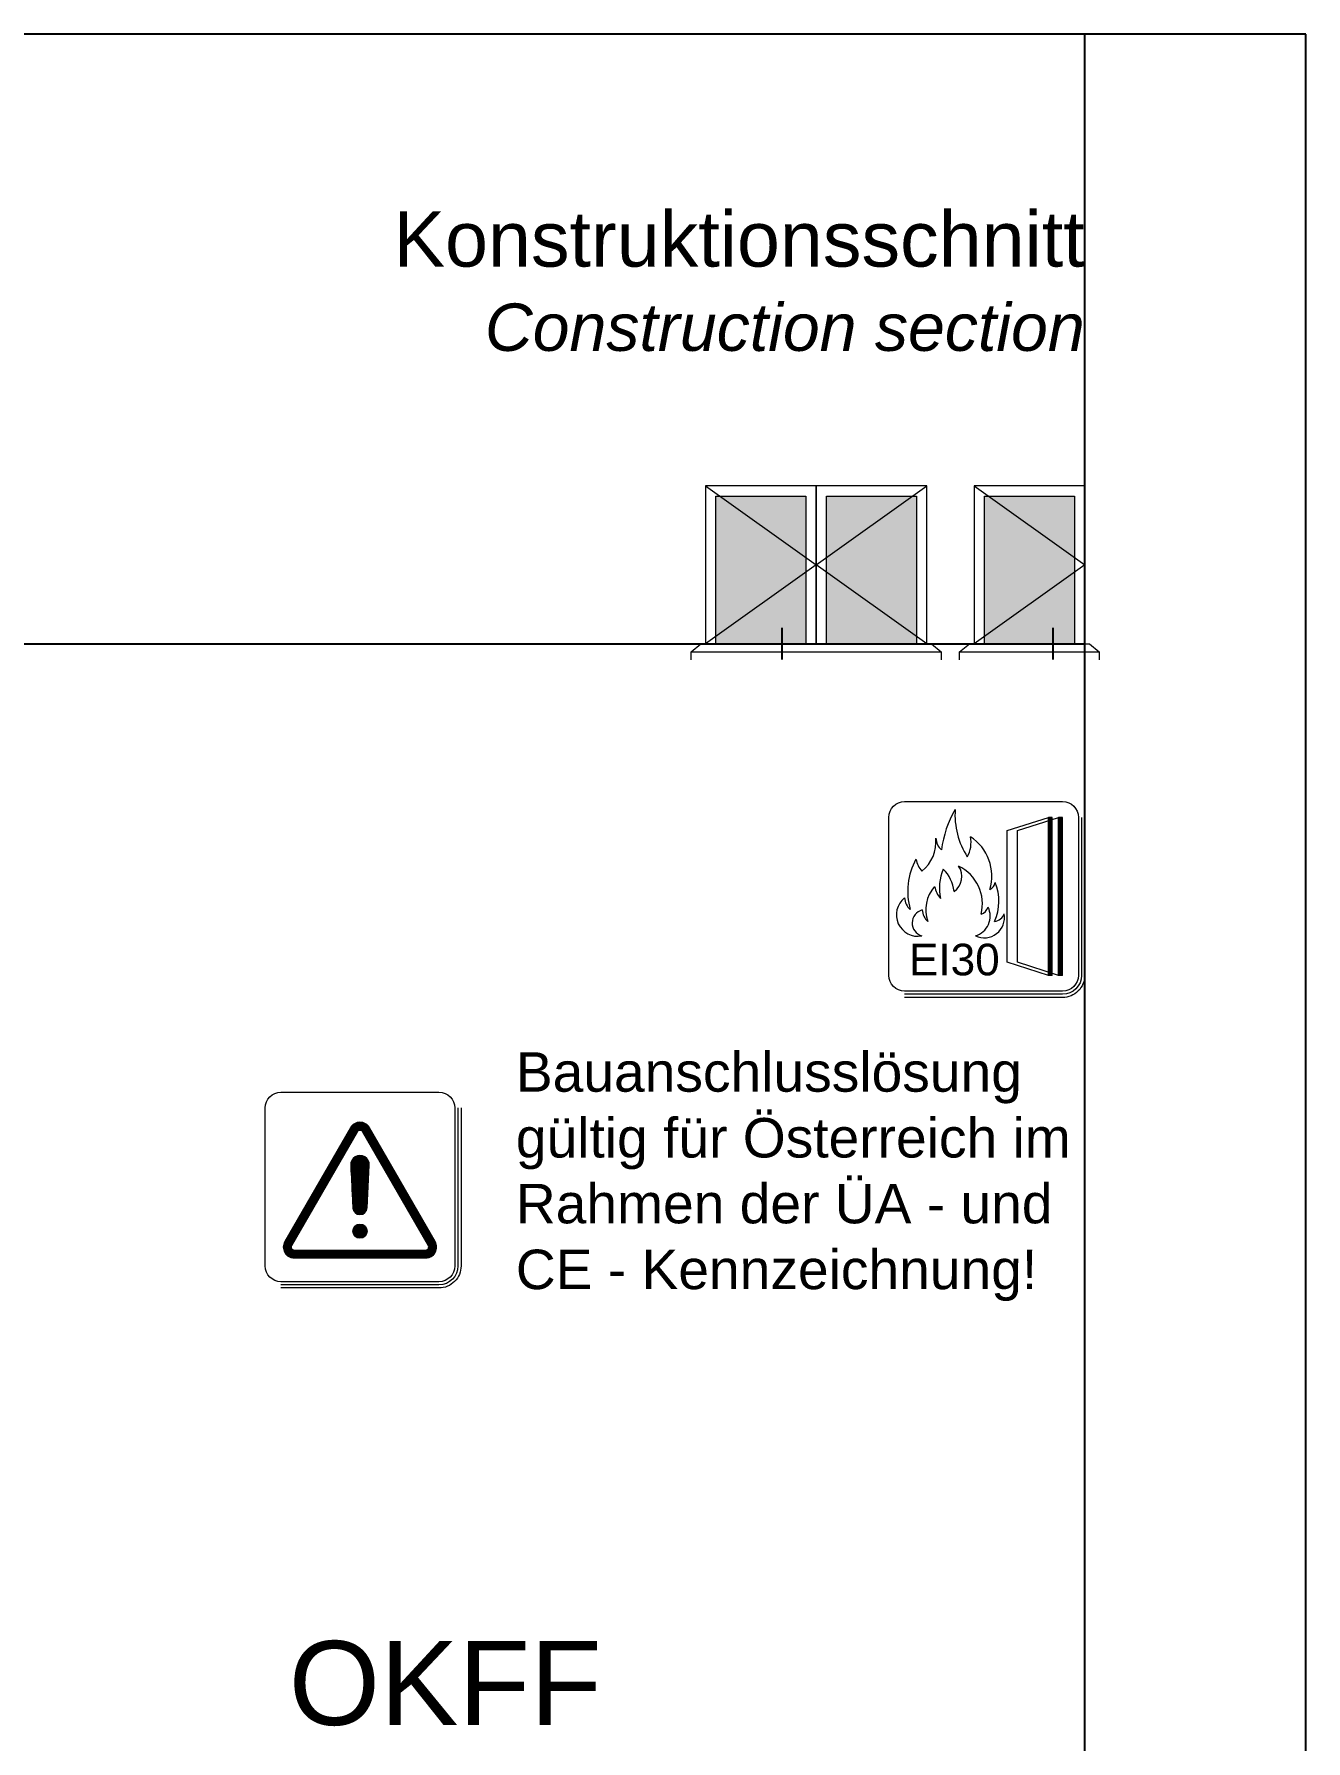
# Model space of a CAD drawing. Extents: x -1012 to 118, y -731 to -87.
# Drawn here: x -882.4 to -801.9, y -194.7 to -86.6 of the extents above; entities that cross this region are included whole.
import ezdxf

# ---------------------------------------------------------------- set-up
doc = ezdxf.new("R2010")
doc.units = 0
for name, color, linetype, lineweight in [('AM_0', 7, 'Continuous', 50), ('Cont2', 2, 'Continuous', 25), ('Cont3', 70, 'Continuous', 18), ('Cont4', 10, 'Continuous', 13)]:
    doc.layers.add(name, color=color, linetype=linetype, lineweight=lineweight)
doc.layers.add('BOUND_EXT', color=30, linetype='Continuous', plot=False)
doc.layers.add('BOUND_INT', color=30, linetype='Continuous', plot=False)
doc.layers.add('TEXT-DE', color=7, linetype='Continuous')
doc.layers.add('WBC-GER-ENG', color=7, linetype='Continuous')
doc.styles.add('ARIAL', font='arial.ttf')
doc.styles.add('SWISS', font='swiss.ttf')
doc.styles.add('SWISSB', font='swissb.ttf')
doc.styles.add('SWISSL', font='swissl.ttf')

# ---------------------------------------------------------------- blocks, each defined once
blk = doc.blocks.new('$$_IN')
at = {"layer": 'BOUND_INT'}
for p, q in [((196, 0), (196, 297)), ((14, 258.3999997739422), (196, 258.3999997739422))]:
    blk.add_line(p, q, dxfattribs=at)
blk = doc.blocks.new('$$_EX')
at = {"layer": 'BOUND_EXT'}
for p, q in [((210, 297), (0, 297)), ((210, 0), (210, 297))]:
    blk.add_line(p, q, dxfattribs=at)
blk = doc.blocks.new('Symbol54')
at = {"layer": 'Cont3'}
blk.add_lwpolyline([(0.9999999999999964, 0.3999999999999986, -0.4142135623730951), (-3.552713678800501e-15, 1.399999999999999), (-3.552713678800501e-15, 11.4, -0.4142135623730951), (0.9999999999999964, 12.4), (11, 12.4, -0.4142135623730951), (12, 11.4), (12, 1.399999999999999, -0.4142135623730951), (11, 0.3999999999999986)], format="xyb", close=True, dxfattribs=at)
for points in [[(12.40000000000001, 11.4), (12.40000000000001, 1.399999999999999, -0.4142135623730955), (11, 0), (0.9999999999999964, 0)], [(12.2, 11.4), (12.2, 1.399999999999999, -0.4142135623730956), (11, 0.1999999999999957), (0.9999999999999964, 0.1999999999999957)]]:
    blk.add_lwpolyline(points, format="xyb", dxfattribs=at)
at = {"layer": 'Cont4'}
for points in [[(10.1, 1.399999999999999), (7.500000000000002, 2.230642496536479), (7.500000000000002, 10.56935750346352), (10.1, 11.4)], [(10.75, 1.399999999999999), (8.15, 2.230642496536479), (8.15, 10.56935750346352), (10.75, 11.4)], [(10.1, 1.399999999999999), (10.1, 11.4)], [(10.35, 11.4), (10.1, 11.4)], [(10.165, 1.399999999999999), (10.165, 11.4)], [(10.225, 1.399999999999999), (10.225, 11.4)], [(10.285, 1.399999999999999), (10.285, 11.4)], [(10.35, 1.399999999999999), (10.35, 11.4)], [(10.75, 1.399999999999999), (10.75, 11.4)], [(11, 11.4), (10.75, 11.4)], [(10.815, 1.399999999999999), (10.815, 11.4)], [(10.875, 1.399999999999999), (10.875, 11.4)], [(10.935, 1.399999999999999), (10.935, 11.4)], [(11, 1.399999999999999), (11, 11.4)], [(10.35, 1.399999999999999), (10.1, 1.399999999999999)], [(11, 1.399999999999999), (10.75, 1.399999999999999)]]:
    blk.add_lwpolyline(points, dxfattribs=at)
for centre, radius, start, end in [((9.819770809872422, 8.584685138631277), 6.524809314110754, 149.4620415663655, 173.264096918221), ((9.189872073553065, 11.58191716554451), 5, 176.3525761546091, 212.4377811647161), ((0.5847787276711687, 9.86720899983146), 2.40465485115203, 309.0589813069448, 5.076817817874327), ((3.9792388897572, 10.11900821960628), 1, 182.2355735511872, 230.2649111881905), ((3.331841369422037, 9.811587286027788), 1.874714666017858, 330.9053438782083, 11.33333782075143), ((3.547194354236908, 7.683357927078333), 2.977703780466006, 343.3465318596465, 56.97632122665035), ((5.419139593920396, 6.720852121443131), 4.219132001770276, 151.2532098066401, 195.8291574359257), ((3.311195772866807, 9.084939191585942), 1.626065266110054, 191.8869549961277, 221.8526711788703), ((6.35190364854176, 6.936240765531524), 3.143321298178122, 157.8770691146185, 192.2369094481547), ((1.934945171143428, 6.509654019921254), 2.20417880704361, 5.215023405541149, 46.93568776235634), ((3.457484808263803, 7.662254289194696), 1.165789395390808, 305.2310717429799, 34.34719287485403), ((3.241122245308154, 5.907050757636292), 2.685531010197217, 346.2777191806111, 63.9615760901037), ((4.506648641173662, 5.569754556881069), 2.164377901724281, 137.9289323378061, 200.550129050139), ((4.491195772866859, 7.354939191585873), 1.626065266110053, 191.8869549961277, 221.8526711788703), ((6.103787186756389, 7.407249681117007), 0.6488137059887928, 297.1644022534149, 348.6894511119648), ((3.858192628092493, 6.096533453201808), 3.115350188368482, 335.8104915420718, 22.32639526177458), ((1.837383158109709, 5.232717572415215), 1.356577433734272, 128.1175103138281, 280.7618738540123), ((1.999238889757222, 6.339008219606299), 1, 182.2355735511872, 230.2649111881905), ((2.327999372461722, 4.716021260239363), 0.8498262778485971, 104.1673653194823, 253.7851329673952), ((3.119238889757225, 5.579008219606303), 1, 182.2355735511872, 230.2649111881905), ((5.110914063843521, 5.152839705748838), 1.308401484337687, 286.7573047046398, 25.68834208381688), ((5.544105425480324, 6.00920802841924), 0.8, 292.480452896831, 338.8070385315199), ((6.039995357823944, 5.05824237136889), 1.282988093984133, 244.5245124219999, 10.86136512629536), ((6.63679303398032, 5.514008707523906), 0.6968810563304475, 275.2038668097097, 342.1157496984708)]:
    blk.add_arc(centre, radius, start, end, dxfattribs=at)
at = {"layer": 'Cont4', "color": 1, "style": 'SWISS'}
blk.add_text('EI30', height=2, dxfattribs=at).set_placement((1.274682502981828, 1.4))
blk = doc.blocks.new('Opening WICSTYLE 02a')
at = {"layer": 'Cont3'}
h = blk.add_hatch(color=256, dxfattribs=at)
h.set_gradient(color1=(173, 173, 173), rotation=135, one_color=1, tint=1, name='CURVED')
h.paths.add_polyline_path([(195.35, 267.7489999999999), (189.9107000000001, 267.7489999999999), (195.35, 263.8637857142857)], flags=17)
h.paths.add_polyline_path([(189.9107, 267.7489999999999), (189.6507, 267.7489999999999), (189.6507, 258.8642857142856), (195.35, 262.9352142857143), (195.35, 263.8637857142857)])
h.paths.add_polyline_path([(195.35, 262.9352142857143), (189.6507, 258.8642857142857), (189.6507, 258.4), (195.35, 258.4)])
for points in [[(196, 258.4), (196, 268.3989999999999), (189.0007, 268.3989999999999), (189.0007, 258.4)], [(189.6507, 258.4), (189.6507, 267.7489999999999), (195.35, 267.7489999999999), (195.35, 258.4)]]:
    blk.add_lwpolyline(points, dxfattribs=at)
at = {"layer": 'Cont4'}
for p, q in [((189.0007, 268.3989999999999), (196, 263.3995)), ((196, 263.3995), (189.0007, 258.4))]:
    blk.add_line(p, q, dxfattribs=at)
for points in [[(188.0842802245982, 257.8827623938099), (188.7007, 258.4), (196.3, 258.4), (196.9164197754018, 257.8827623938099)], [(188.0842802245982, 257.3827623938099), (188.0842802245982, 257.8827623938099), (196.9164197754018, 257.8827623938099), (196.9164197754018, 257.3827623938099)]]:
    blk.add_lwpolyline(points, dxfattribs=at)
blk = doc.blocks.new('Opening WICSTYLE 08a')
at = {"layer": 'AM_0'}
h = blk.add_hatch(color=256, dxfattribs=at)
h.set_gradient(color1=(173, 173, 173), rotation=135, one_color=1, tint=1, name='CURVED')
h.paths.add_polyline_path([(188.3507, 267.7489999999999), (182.6514000000001, 267.7489999999999), (182.6514000000001, 258.4), (188.3507, 258.4)])
h = blk.add_hatch(color=256, dxfattribs=at)
h.set_gradient(color1=(173, 173, 173), rotation=135, one_color=1, tint=1, name='CURVED')
h.paths.add_polyline_path([(195.35, 267.7489999999999), (189.6507, 267.7489999999999), (189.6507, 258.4), (195.35, 258.4)])
at = {"layer": 'Cont3'}
for points in [[(189.0007, 258.4), (189.0007, 268.3989999999999), (182.0014, 268.3989999999999), (182.0014, 258.4)], [(196, 258.4), (196, 268.3989999999999), (189.0007, 268.3989999999999), (189.0007, 258.4)], [(182.6514000000001, 258.4), (182.6514000000001, 267.7489999999999), (188.3507, 267.7489999999999), (188.3507, 258.4)], [(189.6507, 258.4), (189.6507, 267.7489999999999), (195.35, 267.7489999999999), (195.35, 258.4)]]:
    blk.add_lwpolyline(points, dxfattribs=at)
at = {"layer": 'Cont4'}
for p, q in [((182.0014, 268.3989999999999), (189.0007, 263.3994999999999)), ((189.0007, 263.3994999999999), (196, 268.3989999999999)), ((189.0007, 263.3994999999999), (182.0014, 258.4)), ((196, 258.4), (189.0007, 263.3994999999999))]:
    blk.add_line(p, q, dxfattribs=at)
for points in [[(181.0849802245982, 257.8827623938099), (181.7014, 258.4), (189.0007, 258.4)], [(189.0007, 258.4), (196.3, 258.4), (196.9164197754018, 257.8827623938099)], [(181.0849802245982, 257.3827623938099), (181.0849802245982, 257.8827623938099), (189.9171197754019, 257.8827623938099)], [(188.0842802245982, 257.8827623938099), (196.9164197754018, 257.8827623938099), (196.9164197754018, 257.3827623938099)]]:
    blk.add_lwpolyline(points, dxfattribs=at)
blk = doc.blocks.new('Linie Konstruktionsschnitt')
at = {"layer": 'Cont2'}
blk.add_line((-6.123233995736766e-17, -1), (6.123233995736766e-17, 1), dxfattribs=at)
blk = doc.blocks.new('*X126')
for p, q in [((5.166174210198698, 9.75), (5.743524479418063, 9.75)), ((5.202258602030485, 9.8125), (5.77960887124985, 9.8125)), ((5.23834299386227, 9.875), (5.815693263081635, 9.875)), ((5.274427385694056, 9.9375), (5.860453178277441, 9.9375)), ((5.310511777525843, 10), (6.689488224222065, 10)), ((5.346596169357629, 10.0625), (6.653403832405458, 10.0625)), ((5.382680561189416, 10.125), (6.617319440588851, 10.125)), ((5.420916558947335, 10.1875), (6.579083442835604, 10.1875)), ((5.46870680312344, 10.25), (6.531293198659498, 10.25)), ((5.529473921640498, 10.3125), (6.47052608014244, 10.3125)), ((5.609225615195575, 10.375), (6.390774386587363, 10.375)), ((5.723952994429315, 10.4375), (6.276047007353624, 10.4375)), ((6.139546823505497, 9.9375), (6.725572616038672, 9.9375)), ((6.184306738696633, 9.875), (6.761657007855279, 9.875)), ((6.22039113051324, 9.8125), (6.797741399671886, 9.8125)), ((6.256475522329847, 9.75), (6.833825791488493, 9.75)), ((4.552739549058331, 8.6875), (5.130089818277696, 8.6875)), ((4.588823940890117, 8.75), (5.166174210109483, 8.75)), ((4.624908332721904, 8.8125), (5.202258601941269, 8.8125)), ((4.66099272455369, 8.875), (5.238342993773055, 8.875)), ((4.697077116385477, 8.9375), (5.274427385604842, 8.9375)), ((4.733161508217263, 9), (5.310511777436628, 9)), ((4.769245900049049, 9.0625), (5.346596169268414, 9.0625)), ((4.805330291880836, 9.125), (5.382680561100201, 9.125)), ((4.841414683712622, 9.1875), (5.418764952931987, 9.1875)), ((4.877499075544408, 9.25), (5.454849344763772, 9.25)), ((4.913583467376194, 9.3125), (5.490933736595559, 9.3125)), ((4.94966785920798, 9.375), (5.527018128427345, 9.375)), ((4.985752251039766, 9.4375), (5.563102520259132, 9.4375)), ((5.021836642871553, 9.5), (5.599186912090918, 9.5)), ((5.057921034703339, 9.5625), (5.635271303922704, 9.5625)), ((5.094005426535126, 9.625), (5.671355695754491, 9.625)), ((5.130089818366912, 9.6875), (5.707440087586277, 9.6875)), ((6.292559914146453, 9.6875), (6.8699101833051, 9.6875)), ((6.328644305963061, 9.625), (6.905994575121706, 9.625)), ((6.364728697779667, 9.5625), (6.942078966938314, 9.5625)), ((6.400813089596275, 9.5), (6.97816335875492, 9.5)), ((6.436897481412881, 9.4375), (7.014247750571528, 9.4375)), ((6.472981873229488, 9.375), (7.050332142388134, 9.375)), ((6.509066265046095, 9.3125), (7.086416534204742, 9.3125)), ((6.545150656862702, 9.25), (7.122500926021348, 9.25)), ((6.581235048679309, 9.1875), (7.158585317837955, 9.1875)), ((6.617319440495915, 9.125), (7.194669709654562, 9.125)), ((6.653403832312523, 9.0625), (7.230754101471169, 9.0625)), ((6.689488224129129, 9), (7.266838493287776, 9)), ((6.725572615945737, 8.9375), (7.302922885104383, 8.9375)), ((6.761657007762343, 8.875), (7.33900727692099, 8.875)), ((6.797741399578951, 8.8125), (7.375091668737597, 8.8125)), ((6.833825791395557, 8.75), (7.411176060554204, 8.75)), ((6.869910183212165, 8.6875), (7.447260452370811, 8.6875)), ((3.939304887917965, 7.625), (4.51665515713733, 7.625)), ((3.975389279749751, 7.6875), (4.552739548969116, 7.6875)), ((4.011473671581538, 7.75), (4.588823940800903, 7.75)), ((4.047558063413324, 7.8125), (4.624908332632689, 7.8125)), ((4.08364245524511, 7.875), (4.660992724464475, 7.875)), ((4.119726847076897, 7.9375), (4.697077116296261, 7.9375)), ((4.155811238908683, 8), (4.733161508128047, 8)), ((4.191895630740469, 8.0625), (4.769245899959834, 8.0625)), ((4.227980022572255, 8.125), (4.80533029179162, 8.125)), ((4.264064414404041, 8.1875), (4.841414683623406, 8.1875)), ((4.300148806235828, 8.25), (4.877499075455193, 8.25)), ((4.336233198067614, 8.3125), (4.913583467286979, 8.3125)), ((4.3723175898994, 8.375), (4.949667859118765, 8.375)), ((4.408401981731187, 8.4375), (4.985752250950552, 8.4375)), ((4.444486373562973, 8.5), (5.021836642782338, 8.5)), ((4.480570765394759, 8.5625), (5.057921034614123, 8.5625)), ((4.516655157226546, 8.625), (5.09400542644591, 8.625)), ((6.905994575028771, 8.625), (7.483344844187418, 8.625)), ((6.942078966845378, 8.5625), (7.519429236004025, 8.5625)), ((6.978163358661985, 8.5), (7.555513627820631, 8.5)), ((7.014247750478592, 8.4375), (7.591598019637239, 8.4375)), ((7.050332142295199, 8.375), (7.627682411453845, 8.375)), ((7.086416534111806, 8.3125), (7.663766803270453, 8.3125)), ((7.122500925928413, 8.25), (7.699851195087059, 8.25)), ((7.15858531774502, 8.1875), (7.735935586903667, 8.1875)), ((7.194669709561627, 8.125), (7.772019978720273, 8.125)), ((7.230754101378234, 8.0625), (7.80810437053688, 8.0625)), ((7.26683849319484, 8), (7.844188762353487, 8)), ((7.302922885011448, 7.9375), (7.880273154170094, 7.9375)), ((7.339007276828054, 7.875), (7.916357545986701, 7.875)), ((7.375091668644662, 7.8125), (7.952441937803308, 7.8125)), ((7.411176060461268, 7.75), (7.988526329619915, 7.75)), ((7.447260452277876, 7.6875), (8.024610721436522, 7.6875)), ((7.483344844094482, 7.625), (8.060695113253129, 7.625)), ((3.289785834945812, 6.5), (3.867136104165177, 6.5)), ((3.325870226777599, 6.5625), (3.903220495996963, 6.5625)), ((3.361954618609385, 6.625), (3.93930488782875, 6.625)), ((3.398039010441171, 6.6875), (3.975389279660536, 6.6875)), ((3.434123402272958, 6.75), (4.011473671492322, 6.75)), ((3.470207794104744, 6.8125), (4.047558063324108, 6.8125)), ((3.50629218593653, 6.875), (4.083642455155895, 6.875)), ((3.542376577768316, 6.9375), (4.119726846987681, 6.9375)), ((3.578460969600103, 7), (4.155811238819467, 7)), ((3.614545361431889, 7.0625), (4.191895630651254, 7.0625)), ((3.650629753263675, 7.125), (4.22798002248304, 7.125)), ((3.686714145095461, 7.1875), (4.264064414314826, 7.1875)), ((3.722798536927248, 7.25), (4.300148806146613, 7.25)), ((3.758882928759034, 7.3125), (4.336233197978398, 7.3125)), ((3.79496732059082, 7.375), (4.372317589810184, 7.375)), ((3.831051712422606, 7.4375), (4.408401981641971, 7.4375)), ((3.867136104254393, 7.5), (4.444486373473757, 7.5)), ((3.903220496086179, 7.5625), (4.480570765305544, 7.5625)), ((7.519429235911089, 7.5625), (8.096779505069735, 7.5625)), ((7.555513627727696, 7.5), (8.132863896886343, 7.5)), ((7.591598019544303, 7.4375), (8.16894828870295, 7.4375)), ((7.62768241136091, 7.375), (8.205032680519556, 7.375)), ((7.663766803177517, 7.3125), (8.241117072336163, 7.3125)), ((7.699851194994124, 7.25), (8.277201464152771, 7.25)), ((7.735935586810731, 7.1875), (8.313285855969378, 7.1875)), ((7.772019978627338, 7.125), (8.349370247785984, 7.125)), ((7.808104370443945, 7.0625), (8.38545463960259, 7.0625)), ((7.844188762260552, 7), (8.421539031419199, 7)), ((7.880273154077159, 6.9375), (8.457623423235805, 6.9375)), ((7.916357545893765, 6.875), (8.493707815052412, 6.875)), ((7.952441937710373, 6.8125), (8.529792206869018, 6.8125)), ((7.988526329526979, 6.75), (8.565876598685627, 6.75)), ((8.024610721343587, 6.6875), (8.601960990502233, 6.6875)), ((8.060695113160193, 6.625), (8.63804538231884, 6.625)), ((8.0967795049768, 6.5625), (8.674129774135446, 6.5625)), ((8.132863896793408, 6.5), (8.710214165952054, 6.5)), ((2.676351173805446, 5.4375), (3.253701443024811, 5.4375)), ((2.712435565637232, 5.5), (3.289785834856596, 5.5)), ((2.748519957469019, 5.5625), (3.325870226688383, 5.5625)), ((2.784604349300805, 5.625), (3.361954618520169, 5.625)), ((2.820688741132591, 5.6875), (3.398039010351956, 5.6875)), ((2.856773132964377, 5.75), (3.434123402183742, 5.75)), ((2.892857524796164, 5.8125), (3.470207794015528, 5.8125)), ((2.92894191662795, 5.875), (3.506292185847314, 5.875)), ((2.965026308459736, 5.9375), (3.542376577679101, 5.9375)), ((3.001110700291522, 6), (3.578460969510887, 6)), ((3.037195092123309, 6.0625), (3.614545361342673, 6.0625)), ((3.073279483955095, 6.125), (3.650629753174459, 6.125)), ((3.109363875786881, 6.1875), (3.686714145006246, 6.1875)), ((3.145448267618667, 6.25), (3.722798536838032, 6.25)), ((3.181532659450454, 6.3125), (3.758882928669818, 6.3125)), ((3.21761705128224, 6.375), (3.794967320501605, 6.375)), ((3.253701443114026, 6.4375), (3.831051712333391, 6.4375)), ((8.168948288610014, 6.4375), (8.746298557768661, 6.4375)), ((8.205032680426621, 6.375), (8.782382949585267, 6.375)), ((8.241117072243227, 6.3125), (8.818467341401874, 6.3125)), ((8.277201464059836, 6.25), (8.854551733218482, 6.25)), ((8.313285855876442, 6.1875), (8.890636125035089, 6.1875)), ((8.349370247693049, 6.125), (8.926720516851695, 6.125)), ((8.385454639509655, 6.0625), (8.962804908668302, 6.0625)), ((8.421539031326263, 6), (8.99888930048491, 6)), ((8.45762342314287, 5.9375), (9.034973692301516, 5.9375)), ((8.493707814959476, 5.875), (9.071058084118123, 5.875)), ((8.529792206776083, 5.8125), (9.10714247593473, 5.8125)), ((8.565876598592691, 5.75), (9.143226867751338, 5.75)), ((8.601960990409298, 5.6875), (9.179311259567944, 5.6875)), ((8.638045382225904, 5.625), (9.21539565138455, 5.625)), ((8.67412977404251, 5.5625), (9.251480043201157, 5.5625)), ((8.710214165859119, 5.5), (9.287564435017766, 5.5)), ((8.746298557675726, 5.4375), (9.323648826834372, 5.4375)), ((2.06291651266508, 4.375), (2.640266781884444, 4.375)), ((2.099000904496866, 4.4375), (2.67635117371623, 4.4375)), ((2.135085296328652, 4.5), (2.712435565548016, 4.5)), ((2.171169688160438, 4.5625), (2.748519957379802, 4.5625)), ((2.207254079992225, 4.625), (2.784604349211589, 4.625)), ((2.243338471824011, 4.6875), (2.820688741043375, 4.6875)), ((2.279422863655797, 4.75), (2.856773132875162, 4.75)), ((2.315507255487583, 4.8125), (2.892857524706948, 4.8125)), ((2.35159164731937, 4.875), (2.928941916538734, 4.875)), ((2.387676039151156, 4.9375), (2.96502630837052, 4.9375)), ((2.423760430982942, 5), (3.001110700202307, 5)), ((2.459844822814728, 5.0625), (3.037195092034093, 5.0625)), ((2.495929214646515, 5.125), (3.073279483865879, 5.125)), ((2.532013606478301, 5.1875), (3.109363875697665, 5.1875)), ((2.568097998310087, 5.25), (3.145448267529452, 5.25)), ((2.604182390141873, 5.3125), (3.181532659361238, 5.3125)), ((2.64026678197366, 5.375), (3.217617051193024, 5.375)), ((8.782382949492332, 5.375), (9.359733218650979, 5.375)), ((8.818467341308939, 5.3125), (9.395817610467585, 5.3125)), ((8.854551733125547, 5.25), (9.431902002284193, 5.25)), ((8.890636124942153, 5.1875), (9.4679863941008, 5.1875)), ((8.92672051675876, 5.125), (9.504070785917406, 5.125)), ((8.962804908575366, 5.0625), (9.540155177734013, 5.0625)), ((8.998889300391975, 5), (9.576239569550621, 5)), ((9.034973692208581, 4.9375), (9.612323961367228, 4.9375)), ((9.071058084025188, 4.875), (9.648408353183834, 4.875)), ((9.107142475841794, 4.8125), (9.68449274500044, 4.8125)), ((9.143226867658402, 4.75), (9.720577136817049, 4.75)), ((9.179311259475009, 4.6875), (9.756661528633655, 4.6875)), ((9.215395651291615, 4.625), (9.792745920450262, 4.625)), ((9.251480043108222, 4.5625), (9.828830312266868, 4.5625)), ((9.28756443492483, 4.5), (9.864914704083477, 4.5)), ((9.323648826741437, 4.4375), (9.900999095900083, 4.4375)), ((9.359733218558043, 4.375), (9.93708348771669, 4.375)), ((1.413397459692927, 3.25), (1.990747728912291, 3.25)), ((1.449481851524713, 3.3125), (2.026832120744077, 3.3125)), ((1.485566243356499, 3.375), (2.062916512575864, 3.375)), ((1.521650635188286, 3.4375), (2.09900090440765, 3.4375)), ((1.557735027020072, 3.5), (2.135085296239436, 3.5)), ((1.593819418851858, 3.5625), (2.171169688071222, 3.5625)), ((1.629903810683644, 3.625), (2.207254079903008, 3.625)), ((1.665988202515431, 3.6875), (2.243338471734795, 3.6875)), ((1.702072594347217, 3.75), (2.279422863566581, 3.75)), ((1.738156986179003, 3.8125), (2.315507255398368, 3.8125)), ((1.77424137801079, 3.875), (2.351591647230153, 3.875)), ((1.810325769842576, 3.9375), (2.38767603906194, 3.9375)), ((1.846410161674362, 4), (2.423760430893726, 4)), ((1.882494553506148, 4.0625), (2.459844822725513, 4.0625)), ((1.918578945337934, 4.125), (2.495929214557299, 4.125)), ((1.954663337169721, 4.1875), (2.532013606389085, 4.1875)), ((1.990747729001507, 4.25), (2.568097998220871, 4.25)), ((2.026832120833293, 4.3125), (2.604182390052658, 4.3125)), ((9.39581761037465, 4.3125), (9.973167879533296, 4.3125)), ((9.431902002191258, 4.25), (10.0092522713499, 4.25)), ((9.467986394007864, 4.1875), (10.04533666316651, 4.1875)), ((9.50407078582447, 4.125), (10.08142105498312, 4.125)), ((9.540155177641077, 4.0625), (10.11750544679972, 4.0625)), ((9.576239569457686, 4), (10.15358983861633, 4)), ((9.612323961274292, 3.9375), (10.18967423043294, 3.9375)), ((9.648408353090899, 3.875), (10.22575862224955, 3.875)), ((9.684492744907505, 3.8125), (10.26184301406615, 3.8125)), ((9.720577136724113, 3.75), (10.29792740588276, 3.75)), ((9.75666152854072, 3.6875), (10.33401179769937, 3.6875)), ((9.792745920357326, 3.625), (10.37009618951597, 3.625)), ((9.828830312173933, 3.5625), (10.40618058133258, 3.5625)), ((9.864914703990541, 3.5), (10.44226497314919, 3.5)), ((9.900999095807148, 3.4375), (10.47834936496579, 3.4375)), ((9.937083487623754, 3.375), (10.5144337567824, 3.375)), ((9.97316787944036, 3.3125), (10.55051814859901, 3.3125)), ((10.00925227125697, 3.25), (10.58660254041562, 3.25)), ((1.146856732567798, 2.625), (1.647978813219613, 2.625)), ((1.147415347548668, 2.5625), (1.649957240980686, 2.5625)), ((1.151900442395004, 2.6875), (1.666566479425231, 2.6875)), ((1.153589838521908, 2.5), (1.673205080792568, 2.5)), ((1.162670444990592, 2.75), (1.702072594258001, 2.75)), ((1.165532969979642, 2.4375), (1.729817923385844, 2.4375)), ((1.179444082951754, 2.8125), (1.738156986089787, 2.8125)), ((1.183556482371316, 2.375), (10.81644351767798, 2.375)), ((1.202690502070273, 2.875), (1.774241377921573, 2.875)), ((1.208175290988471, 2.3125), (10.79182470906177, 2.3125)), ((1.233145332947656, 2.9375), (1.81032576975336, 2.9375)), ((1.240192378900351, 2.25), (10.75980762115082, 2.25)), ((1.269059892365782, 3), (1.846410161585146, 3)), ((1.280862860256276, 2.1875), (10.71913713979582, 2.1875)), ((1.305144284197568, 3.0625), (1.882494553416932, 3.0625)), ((1.341228676029354, 3.125), (1.918578945248718, 3.125)), ((1.37731306786114, 3.1875), (1.954663337080505, 3.1875)), ((10.04533666307358, 3.1875), (10.62268693223222, 3.1875)), ((10.08142105489018, 3.125), (10.65877132404883, 3.125)), ((10.11750544670679, 3.0625), (10.69485571586543, 3.0625)), ((10.1535898385234, 3), (10.73094010768204, 3)), ((10.18967423034, 2.9375), (10.76685466708856, 2.9375)), ((10.22575862215661, 2.875), (10.79730949796832, 2.875)), ((10.26184301397322, 2.8125), (10.82055591708881, 2.8125)), ((10.27018207664983, 2.4375), (10.83446703006868, 2.4375)), ((10.29792740578982, 2.75), (10.83732955505165, 2.75)), ((10.32679491924311, 2.5), (10.84641016152539, 2.5)), ((10.33343352061044, 2.6875), (10.8480995576487, 2.6875)), ((10.35004275905499, 2.5625), (10.85258465249753, 2.5625)), ((10.35202118681606, 2.625), (10.85314326747721, 2.625)), ((1.332236066519379, 2.125), (10.66776393353366, 2.125)), ((1.397975383683154, 2.0625), (10.6020246163709, 2.0625)), ((1.485855034003057, 2), (10.51414496605213, 2)), ((1.62037089504914, 1.9375), (10.37962910500754, 1.9375))]:
    blk.add_line(p, q)
blk = doc.blocks.new('*X127')
for p, q in [((5.4375, 7.335928699933979), (5.4375, 7.960682139642192)), ((5.5, 6.08749217771909), (5.5, 8.103685692781193)), ((5.5625, 4.9946731278353), (5.5625, 8.188353897881807)), ((5.625, 4.851253140723347), (5.625, 8.248998886412865)), ((5.6875, 4.776204153825286), (5.6875, 8.294538926678166)), ((5.75, 4.725834261322607), (5.75, 8.32889034780377)), ((5.8125, 4.690923295701162), (5.8125, 8.35413784386197)), ((5.875, 4.667709588355236), (5.875, 8.371489282489176)), ((5.9375, 4.654361413250603), (5.9375, 8.381651742883998)), ((6, 4.650000000000001), (6, 8.384999999999994)), ((6.0625, 4.654361413250603), (6.0625, 8.381651742883998)), ((6.125, 4.667709588355236), (6.125, 8.371489282489176)), ((6.1875, 4.690923295701162), (6.1875, 8.35413784386197)), ((6.25, 4.725834261322607), (6.25, 8.32889034780377)), ((6.3125, 4.776204153825286), (6.3125, 8.294538926678166)), ((6.375, 4.851253140723347), (6.375, 8.248998886412865)), ((6.4375, 4.9946731278353), (6.4375, 8.188353897881807)), ((6.5, 6.087492177719104), (6.5, 8.103685692781193)), ((6.5625, 7.335928699933993), (6.5625, 7.960682139642192))]:
    blk.add_line(p, q)
blk = doc.blocks.new('*X128')
for p, q in [((5.5625, 3.494673127835309), (5.5625, 3.705326872164691)), ((5.625, 3.351253140723351), (5.625, 3.848746859276649)), ((5.6875, 3.276204153825288), (5.6875, 3.923795846174711)), ((5.75, 3.225834261322609), (5.75, 3.97416573867739)), ((5.8125, 3.190923295701164), (5.8125, 4.009076704298836)), ((5.875, 3.167709588355238), (5.875, 4.032290411644761)), ((5.9375, 3.154361413250605), (5.9375, 4.045638586749393)), ((6, 3.150000000000003), (6, 4.049999999999996)), ((6.0625, 3.154361413250605), (6.0625, 4.045638586749393)), ((6.125, 3.167709588355238), (6.125, 4.032290411644761)), ((6.1875, 3.190923295701164), (6.1875, 4.009076704298836)), ((6.25, 3.225834261322609), (6.25, 3.97416573867739)), ((6.3125, 3.276204153825288), (6.3125, 3.923795846174711)), ((6.375, 3.351253140723351), (6.375, 3.848746859276649)), ((6.4375, 3.494673127835309), (6.4375, 3.705326872164691))]:
    blk.add_line(p, q)
blk = doc.blocks.new('Symbol02')
at = {"layer": 'Cont3'}
blk.add_lwpolyline([(1, 0.4000000000000057, -0.4142135623730951), (0, 1.400000000000006), (0, 11.40000000000001, -0.4142135623730951), (1, 12.40000000000001), (11, 12.40000000000001, -0.4142135623730951), (12, 11.40000000000001), (12, 1.400000000000006, -0.4142135623730951), (11, 0.4000000000000057)], format="xyb", close=True, dxfattribs=at)
for points in [[(12.2, 11.40000000000001), (12.2, 1.400000000000006, -0.4142135623730956), (11, 0.1999999999999886), (1, 0.1999999999999886)], [(12.40000000000001, 11.40000000000001), (12.40000000000001, 1.400000000000006, -0.4142135623730955), (11, 0), (1, 0)]]:
    blk.add_lwpolyline(points, format="xyb", dxfattribs=at)
at = {"layer": 'Cont4'}
for points in [[(1.846410161549457, 1.900000000000006), (10.15358983848622, 1.900000000000006, 0.5773502691896247), (10.75980762115856, 2.949999999959743), (6.606217783573101, 10.14422863400361, 0.5773502692206046), (5.393782218264668, 10.14422863409857), (1.240192378931575, 2.950000000054075, 0.5773502692193643)], [(1.846410161549457, 2.400000000000006), (10.15358983848622, 2.400000000000006, 0.5773502691896256), (10.32679491924311, 2.699999999999989), (6.173205081648355, 9.894228634059942, 0.5773502691896257), (5.826794920134581, 9.894228634059942), (1.673205080801495, 2.70000000001545, 0.5773502692193646)], [(5.550562852002642, 5.077499999999986, 0.9511897312113414), (6.449437147997358, 5.077499999999986), (6.584268292396565, 7.770749999999992, 1.051314966075693), (5.415731707603435, 7.770749999999992)]]:
    blk.add_lwpolyline(points, format="xyb", close=True, dxfattribs=at)
blk.add_circle((6, 3.599999999999994), 0.45, dxfattribs=at)
for name in ['*X126', '*X127', '*X128']:
    blk.add_blockref(name, (0, 0), dxfattribs=at)

msp = doc.modelspace()

# ---------------------------------------------------------------- block references
at = {"layer": 'BOUND_INT'}
msp.add_blockref('$$_IN', (-1011.930435735939, -383.6385401048358), dxfattribs=at)
at = {"layer": 'Cont3'}
for name, p in [('$$_EX', (-1011.930435672245, -383.6385403308936)), ('Opening WICSTYLE 08a', (-1021.930435672245, -383.6385403308935)), ('Opening WICSTYLE 02a', (-1011.930435672245, -383.6385403308935)), ('Linie Konstruktionsschnitt', (-835.079385672245, -125.2385403308936)), ('Linie Konstruktionsschnitt', (-817.930085672245, -125.2385403308936)), ('Symbol54', (-828.330435672245, -147.6385403308936)), ('Symbol02', (-867.8035035984717, -166.0367008898395))]:
    msp.add_blockref(name, p, dxfattribs=at)

# ---------------------------------------------------------------- texts
at = {"layer": 'TEXT-DE', "style": 'ARIAL'}
msp.add_text('OKFF', height=5.32, dxfattribs=at).set_placement((-866.3115845527632, -193.7087257831485))
at = {"layer": 'WBC-GER-ENG', "char_height": 3}
for s, insert, width, attachment_point, style in [('{\\fSwis721 BT|b0|i0|c0|p34;\\H1.1667x;\\C40;Konstruktionsschnitt\\P\\fSwis721 BT|b0|i1|c0|p34;\\H0.85712x;Construction section}', (-815.9304357359385, -106.7385404103786), 106.831324816354, 9, 'SWISSB'), ('{\\fSwis721 BT|b0|i0|c0|p34;\\H0.83333x;\\C40;Bauanschlusslösung gültig für Österreich im Rahmen der ÜA - und CE - Kennzeichnung!}', (-851.9365473603425, -151.10679477797), 38.79837286487025, 1, 'SWISSL')]:
    msp.add_mtext(s, dxfattribs=dict(at, insert=insert, width=width, attachment_point=attachment_point, style=style))

doc.saveas('drawing.dxf')
